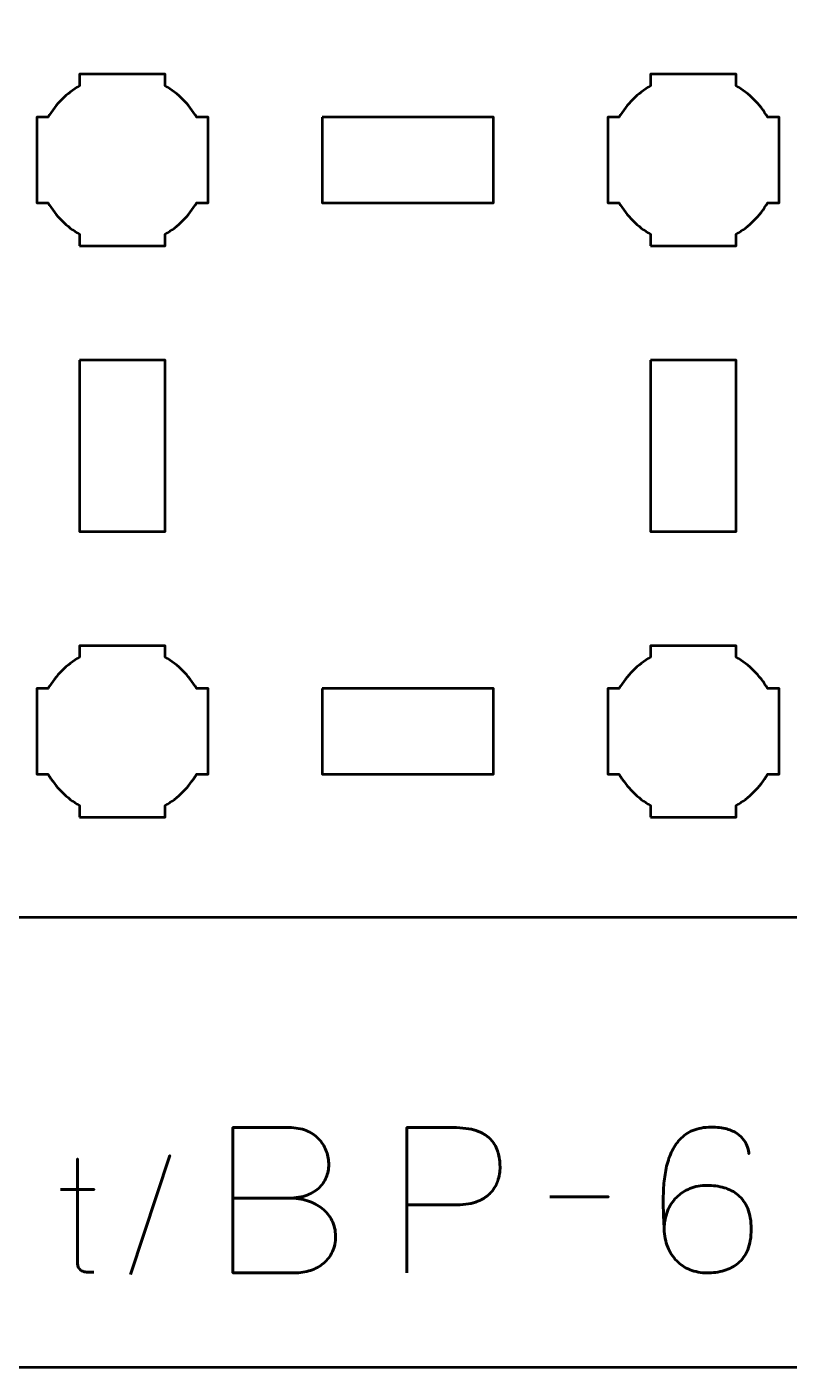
# Model space of a CAD drawing. Header units: centimetres. Extents: x -21 to 0, y -29.7 to 0.
# Drawn here: x -7.828 to -5.158, y -29.7 to -25.008 of the extents above; entities that cross this region are included whole.
import ezdxf

# ---------------------------------------------------------------- set-up
doc = ezdxf.new("R2010")
doc.units = ezdxf.units.CM
doc.header["$MEASUREMENT"] = 0
doc.layers.add('Layer 1', color=7, linetype='Continuous')

msp = doc.modelspace()

# ---------------------------------------------------------------- linework, layer by layer
at = {"layer": 'Layer 1', "color": 1, "lineweight": 53}
msp.add_open_spline([(-21.00003, -29.19995), (-21.00003, -29.19995), (-21.00003, -1.69992), (-21.00003, -1.69992), (-21.00003, -1.69992), (-21.00003, -1.61709), (-20.93286, -1.54992), (-20.85003, -1.54992), (-20.85003, -1.54992), (-20.7672, -1.54992), (-20.70003, -1.48275), (-20.70003, -1.39992), (-20.70003, -1.39992), (-20.70003, -1.31709), (-20.7672, -1.24992), (-20.85003, -1.24992), (-20.85003, -1.24992), (-20.93286, -1.24992), (-21.00003, -1.18275), (-21.00003, -1.09992), (-21.00003, -1.09992), (-21.00003, -1.09992), (-21.00003, -0.49992), (-21.00003, -0.49992), (-21.00003, -0.49992), (-21.00003, -0.22295), (-20.77694, 0.00004), (-20.49994, 0.00004), (-20.49994, 0.00004), (-20.49994, 0.00004), (-0.50008, 0.00004), (-0.50008, 0.00004), (-0.50008, 0.00004), (-0.22294, 0.00004), (0.00002, -0.22295), (0.00002, -0.49992), (0.00002, -0.49992), (0.00002, -0.49992), (0.00002, -29.19995), (0.00002, -29.19995), (0.00002, -29.19995), (0.00002, -29.47695), (-0.22294, -29.70004), (-0.50008, -29.70004), (-0.50008, -29.70004), (-0.50008, -29.70004), (-20.49994, -29.70004), (-20.49994, -29.70004), (-20.49994, -29.70004), (-20.77694, -29.70004), (-21.00003, -29.47695), (-21.00003, -29.19995)], degree=3, knots=[0, 0, 0, 0, 0.0769231, 0.0769231, 0.0769231, 0.0769231, 0.1538462, 0.1538462, 0.1538462, 0.1538462, 0.2307692, 0.2307692, 0.2307692, 0.2307692, 0.3076923, 0.3076923, 0.3076923, 0.3076923, 0.3846154, 0.3846154, 0.3846154, 0.3846154, 0.4615385, 0.4615385, 0.4615385, 0.4615385, 0.5384615, 0.5384615, 0.5384615, 0.5384615, 0.6153846, 0.6153846, 0.6153846, 0.6153846, 0.6923077, 0.6923077, 0.6923077, 0.6923077, 0.7692308, 0.7692308, 0.7692308, 0.7692308, 0.8461538, 0.8461538, 0.8461538, 0.8461538, 0.9230769, 0.9230769, 0.9230769, 0.9230769, 1, 1, 1, 1], dxfattribs=at)
at = {"layer": 'Layer 1', "color": 3, "lineweight": 53}
msp.add_open_spline([(-9.64358, -20.8244), (-9.64358, -20.8244), (-1.34368, -20.8244), (-1.34368, -20.8244), (-1.34368, -20.8244), (-1.06668, -20.8244), (-0.84358, -21.04749), (-0.84358, -21.32449), (-0.84358, -21.32449), (-0.84358, -21.32449), (-0.84358, -27.62446), (-0.84358, -27.62446), (-0.84358, -27.62446), (-0.84358, -27.90143), (-1.06668, -28.12442), (-1.34368, -28.12442), (-1.34368, -28.12442), (-1.34368, -28.12442), (-9.64358, -28.12442), (-9.64358, -28.12442), (-9.64358, -28.12442), (-9.92058, -28.12442), (-10.14368, -27.90143), (-10.14368, -27.62446), (-10.14368, -27.62446), (-10.14368, -27.62446), (-10.14368, -21.32449), (-10.14368, -21.32449), (-10.14368, -21.32449), (-10.14368, -21.04749), (-9.92058, -20.8244), (-9.64358, -20.8244)], degree=3, knots=[0, 0, 0, 0, 0.125, 0.125, 0.125, 0.125, 0.25, 0.25, 0.25, 0.25, 0.375, 0.375, 0.375, 0.375, 0.5, 0.5, 0.5, 0.5, 0.625, 0.625, 0.625, 0.625, 0.75, 0.75, 0.75, 0.75, 0.875, 0.875, 0.875, 0.875, 1, 1, 1, 1], dxfattribs=at)
at = {"layer": 'Layer 1', "lineweight": 53}
for points, knots in [([(-7.64365, -25.77442), (-7.64365, -25.77442), (-7.64365, -25.73435), (-7.64365, -25.73435), (-7.64365, -25.73435), (-7.68912, -25.70789), (-7.72715, -25.66997), (-7.75347, -25.62435), (-7.75347, -25.62435), (-7.75347, -25.62435), (-7.79358, -25.62435), (-7.79358, -25.62435), (-7.79358, -25.62435), (-7.79358, -25.62435), (-7.79358, -25.47442), (-7.79358, -25.47442), (-7.79358, -25.47442), (-7.79358, -25.47442), (-7.79358, -25.32435), (-7.79358, -25.32435), (-7.79358, -25.32435), (-7.79358, -25.32435), (-7.75347, -25.32435), (-7.75347, -25.32435), (-7.75347, -25.32435), (-7.72715, -25.27888), (-7.68912, -25.24085), (-7.64365, -25.21453), (-7.64365, -25.21453), (-7.64365, -25.21453), (-7.64365, -25.17442), (-7.64365, -25.17442), (-7.64365, -25.17442), (-7.64365, -25.17442), (-7.49358, -25.17442), (-7.49358, -25.17442), (-7.49358, -25.17442), (-7.49358, -25.17442), (-7.34365, -25.17442), (-7.34365, -25.17442), (-7.34365, -25.17442), (-7.34365, -25.17442), (-7.34365, -25.21453), (-7.34365, -25.21453), (-7.34365, -25.21453), (-7.29817, -25.24085), (-7.26014, -25.27888), (-7.23383, -25.32435), (-7.23383, -25.32435), (-7.23383, -25.32435), (-7.19357, -25.32435), (-7.19357, -25.32435), (-7.19357, -25.32435), (-7.19357, -25.32435), (-7.19357, -25.47442), (-7.19357, -25.47442), (-7.19357, -25.47442), (-7.19357, -25.47442), (-7.19357, -25.62435), (-7.19357, -25.62435), (-7.19357, -25.62435), (-7.19357, -25.62435), (-7.23383, -25.62435), (-7.23383, -25.62435), (-7.23383, -25.62435), (-7.26014, -25.66997), (-7.29817, -25.70789), (-7.34365, -25.73435), (-7.34365, -25.73435), (-7.34365, -25.73435), (-7.34365, -25.77442), (-7.34365, -25.77442), (-7.34365, -25.77442), (-7.34365, -25.77442), (-7.49358, -25.77442), (-7.49358, -25.77442), (-7.49358, -25.77442), (-7.49358, -25.77442), (-7.64365, -25.77442), (-7.64365, -25.77442)], [0, 0, 0, 0, 0.05, 0.05, 0.05, 0.05, 0.1, 0.1, 0.1, 0.1, 0.15, 0.15, 0.15, 0.15, 0.2, 0.2, 0.2, 0.2, 0.25, 0.25, 0.25, 0.25, 0.3, 0.3, 0.3, 0.3, 0.35, 0.35, 0.35, 0.35, 0.4, 0.4, 0.4, 0.4, 0.45, 0.45, 0.45, 0.45, 0.5, 0.5, 0.5, 0.5, 0.55, 0.55, 0.55, 0.55, 0.6, 0.6, 0.6, 0.6, 0.65, 0.65, 0.65, 0.65, 0.7, 0.7, 0.7, 0.7, 0.75, 0.75, 0.75, 0.75, 0.8, 0.8, 0.8, 0.8, 0.85, 0.85, 0.85, 0.85, 0.9, 0.9, 0.9, 0.9, 0.95, 0.95, 0.95, 0.95, 1, 1, 1, 1]), ([(-5.64373, -25.77442), (-5.64373, -25.77442), (-5.64373, -25.73435), (-5.64373, -25.73435), (-5.64373, -25.73435), (-5.6892, -25.70789), (-5.72709, -25.66997), (-5.75355, -25.62435), (-5.75355, -25.62435), (-5.75355, -25.62435), (-5.79366, -25.62435), (-5.79366, -25.62435), (-5.79366, -25.62435), (-5.79366, -25.62435), (-5.79366, -25.47442), (-5.79366, -25.47442), (-5.79366, -25.47442), (-5.79366, -25.47442), (-5.79366, -25.32435), (-5.79366, -25.32435), (-5.79366, -25.32435), (-5.79366, -25.32435), (-5.75355, -25.32435), (-5.75355, -25.32435), (-5.75355, -25.32435), (-5.72709, -25.27888), (-5.6892, -25.24085), (-5.64373, -25.21453), (-5.64373, -25.21453), (-5.64373, -25.21453), (-5.64373, -25.17442), (-5.64373, -25.17442), (-5.64373, -25.17442), (-5.64373, -25.17442), (-5.49365, -25.17442), (-5.49365, -25.17442), (-5.49365, -25.17442), (-5.49365, -25.17442), (-5.34372, -25.17442), (-5.34372, -25.17442), (-5.34372, -25.17442), (-5.34372, -25.17442), (-5.34372, -25.21453), (-5.34372, -25.21453), (-5.34372, -25.21453), (-5.29811, -25.24085), (-5.26019, -25.27888), (-5.23387, -25.32435), (-5.23387, -25.32435), (-5.23387, -25.32435), (-5.19365, -25.32435), (-5.19365, -25.32435), (-5.19365, -25.32435), (-5.19365, -25.32435), (-5.19365, -25.47442), (-5.19365, -25.47442), (-5.19365, -25.47442), (-5.19365, -25.47442), (-5.19365, -25.62435), (-5.19365, -25.62435), (-5.19365, -25.62435), (-5.19365, -25.62435), (-5.23387, -25.62435), (-5.23387, -25.62435), (-5.23387, -25.62435), (-5.26019, -25.66997), (-5.29811, -25.70789), (-5.34372, -25.73435), (-5.34372, -25.73435), (-5.34372, -25.73435), (-5.34372, -25.77442), (-5.34372, -25.77442), (-5.34372, -25.77442), (-5.34372, -25.77442), (-5.49365, -25.77442), (-5.49365, -25.77442), (-5.49365, -25.77442), (-5.49365, -25.77442), (-5.64373, -25.77442), (-5.64373, -25.77442)], [0, 0, 0, 0, 0.05, 0.05, 0.05, 0.05, 0.1, 0.1, 0.1, 0.1, 0.15, 0.15, 0.15, 0.15, 0.2, 0.2, 0.2, 0.2, 0.25, 0.25, 0.25, 0.25, 0.3, 0.3, 0.3, 0.3, 0.35, 0.35, 0.35, 0.35, 0.4, 0.4, 0.4, 0.4, 0.45, 0.45, 0.45, 0.45, 0.5, 0.5, 0.5, 0.5, 0.55, 0.55, 0.55, 0.55, 0.6, 0.6, 0.6, 0.6, 0.65, 0.65, 0.65, 0.65, 0.7, 0.7, 0.7, 0.7, 0.75, 0.75, 0.75, 0.75, 0.8, 0.8, 0.8, 0.8, 0.85, 0.85, 0.85, 0.85, 0.9, 0.9, 0.9, 0.9, 0.95, 0.95, 0.95, 0.95, 1, 1, 1, 1]), ([(-6.79367, -25.32435), (-6.79367, -25.32435), (-6.19367, -25.32435), (-6.19367, -25.32435), (-6.19367, -25.32435), (-6.19367, -25.32435), (-6.19367, -25.62435), (-6.19367, -25.62435), (-6.19367, -25.62435), (-6.19367, -25.62435), (-6.79367, -25.62435), (-6.79367, -25.62435), (-6.79367, -25.62435), (-6.79367, -25.62435), (-6.79367, -25.32435), (-6.79367, -25.32435)], [0, 0, 0, 0, 0.25, 0.25, 0.25, 0.25, 0.5, 0.5, 0.5, 0.5, 0.75, 0.75, 0.75, 0.75, 1, 1, 1, 1]), ([(-7.64365, -26.17447), (-7.64365, -26.17447), (-7.34365, -26.17447), (-7.34365, -26.17447), (-7.34365, -26.17447), (-7.34365, -26.17447), (-7.34365, -26.77448), (-7.34365, -26.77448), (-7.34365, -26.77448), (-7.34365, -26.77448), (-7.64365, -26.77448), (-7.64365, -26.77448), (-7.64365, -26.77448), (-7.64365, -26.77448), (-7.64365, -26.17447), (-7.64365, -26.17447)], [0, 0, 0, 0, 0.25, 0.25, 0.25, 0.25, 0.5, 0.5, 0.5, 0.5, 0.75, 0.75, 0.75, 0.75, 1, 1, 1, 1]), ([(-5.64373, -26.17447), (-5.64373, -26.17447), (-5.34372, -26.17447), (-5.34372, -26.17447), (-5.34372, -26.17447), (-5.34372, -26.17447), (-5.34372, -26.77448), (-5.34372, -26.77448), (-5.34372, -26.77448), (-5.34372, -26.77448), (-5.64373, -26.77448), (-5.64373, -26.77448), (-5.64373, -26.77448), (-5.64373, -26.77448), (-5.64373, -26.17447), (-5.64373, -26.17447)], [0, 0, 0, 0, 0.25, 0.25, 0.25, 0.25, 0.5, 0.5, 0.5, 0.5, 0.75, 0.75, 0.75, 0.75, 1, 1, 1, 1]), ([(-7.64365, -27.77439), (-7.64365, -27.77439), (-7.64365, -27.73428), (-7.64365, -27.73428), (-7.64365, -27.73428), (-7.68912, -27.70796), (-7.72715, -27.66993), (-7.75347, -27.62446), (-7.75347, -27.62446), (-7.75347, -27.62446), (-7.79358, -27.62446), (-7.79358, -27.62446), (-7.79358, -27.62446), (-7.79358, -27.62446), (-7.79358, -27.47439), (-7.79358, -27.47439), (-7.79358, -27.47439), (-7.79358, -27.47439), (-7.79358, -27.32446), (-7.79358, -27.32446), (-7.79358, -27.32446), (-7.79358, -27.32446), (-7.75347, -27.32446), (-7.75347, -27.32446), (-7.75347, -27.32446), (-7.72715, -27.27884), (-7.68912, -27.24096), (-7.64365, -27.21464), (-7.64365, -27.21464), (-7.64365, -27.21464), (-7.64365, -27.17439), (-7.64365, -27.17439), (-7.64365, -27.17439), (-7.64365, -27.17439), (-7.49358, -27.17439), (-7.49358, -27.17439), (-7.49358, -27.17439), (-7.49358, -27.17439), (-7.34365, -27.17439), (-7.34365, -27.17439), (-7.34365, -27.17439), (-7.34365, -27.17439), (-7.34365, -27.21464), (-7.34365, -27.21464), (-7.34365, -27.21464), (-7.29817, -27.24096), (-7.26014, -27.27884), (-7.23383, -27.32446), (-7.23383, -27.32446), (-7.23383, -27.32446), (-7.19357, -27.32446), (-7.19357, -27.32446), (-7.19357, -27.32446), (-7.19357, -27.32446), (-7.19357, -27.47439), (-7.19357, -27.47439), (-7.19357, -27.47439), (-7.19357, -27.47439), (-7.19357, -27.62446), (-7.19357, -27.62446), (-7.19357, -27.62446), (-7.19357, -27.62446), (-7.23383, -27.62446), (-7.23383, -27.62446), (-7.23383, -27.62446), (-7.26014, -27.66993), (-7.29817, -27.70796), (-7.34365, -27.73428), (-7.34365, -27.73428), (-7.34365, -27.73428), (-7.34365, -27.77439), (-7.34365, -27.77439), (-7.34365, -27.77439), (-7.34365, -27.77439), (-7.49358, -27.77439), (-7.49358, -27.77439), (-7.49358, -27.77439), (-7.49358, -27.77439), (-7.64365, -27.77439), (-7.64365, -27.77439)], [0, 0, 0, 0, 0.05, 0.05, 0.05, 0.05, 0.1, 0.1, 0.1, 0.1, 0.15, 0.15, 0.15, 0.15, 0.2, 0.2, 0.2, 0.2, 0.25, 0.25, 0.25, 0.25, 0.3, 0.3, 0.3, 0.3, 0.35, 0.35, 0.35, 0.35, 0.4, 0.4, 0.4, 0.4, 0.45, 0.45, 0.45, 0.45, 0.5, 0.5, 0.5, 0.5, 0.55, 0.55, 0.55, 0.55, 0.6, 0.6, 0.6, 0.6, 0.65, 0.65, 0.65, 0.65, 0.7, 0.7, 0.7, 0.7, 0.75, 0.75, 0.75, 0.75, 0.8, 0.8, 0.8, 0.8, 0.85, 0.85, 0.85, 0.85, 0.9, 0.9, 0.9, 0.9, 0.95, 0.95, 0.95, 0.95, 1, 1, 1, 1]), ([(-5.64373, -27.77439), (-5.64373, -27.77439), (-5.64373, -27.73428), (-5.64373, -27.73428), (-5.64373, -27.73428), (-5.6892, -27.70796), (-5.72709, -27.66993), (-5.75355, -27.62446), (-5.75355, -27.62446), (-5.75355, -27.62446), (-5.79366, -27.62446), (-5.79366, -27.62446), (-5.79366, -27.62446), (-5.79366, -27.62446), (-5.79366, -27.47439), (-5.79366, -27.47439), (-5.79366, -27.47439), (-5.79366, -27.47439), (-5.79366, -27.32446), (-5.79366, -27.32446), (-5.79366, -27.32446), (-5.79366, -27.32446), (-5.75355, -27.32446), (-5.75355, -27.32446), (-5.75355, -27.32446), (-5.72709, -27.27884), (-5.6892, -27.24096), (-5.64373, -27.21464), (-5.64373, -27.21464), (-5.64373, -27.21464), (-5.64373, -27.17439), (-5.64373, -27.17439), (-5.64373, -27.17439), (-5.64373, -27.17439), (-5.49365, -27.17439), (-5.49365, -27.17439), (-5.49365, -27.17439), (-5.49365, -27.17439), (-5.34372, -27.17439), (-5.34372, -27.17439), (-5.34372, -27.17439), (-5.34372, -27.17439), (-5.34372, -27.21464), (-5.34372, -27.21464), (-5.34372, -27.21464), (-5.29811, -27.24096), (-5.26019, -27.27884), (-5.23387, -27.32446), (-5.23387, -27.32446), (-5.23387, -27.32446), (-5.19365, -27.32446), (-5.19365, -27.32446), (-5.19365, -27.32446), (-5.19365, -27.32446), (-5.19365, -27.47439), (-5.19365, -27.47439), (-5.19365, -27.47439), (-5.19365, -27.47439), (-5.19365, -27.62446), (-5.19365, -27.62446), (-5.19365, -27.62446), (-5.19365, -27.62446), (-5.23387, -27.62446), (-5.23387, -27.62446), (-5.23387, -27.62446), (-5.26019, -27.66993), (-5.29811, -27.70796), (-5.34372, -27.73428), (-5.34372, -27.73428), (-5.34372, -27.73428), (-5.34372, -27.77439), (-5.34372, -27.77439), (-5.34372, -27.77439), (-5.34372, -27.77439), (-5.49365, -27.77439), (-5.49365, -27.77439), (-5.49365, -27.77439), (-5.49365, -27.77439), (-5.64373, -27.77439), (-5.64373, -27.77439)], [0, 0, 0, 0, 0.05, 0.05, 0.05, 0.05, 0.1, 0.1, 0.1, 0.1, 0.15, 0.15, 0.15, 0.15, 0.2, 0.2, 0.2, 0.2, 0.25, 0.25, 0.25, 0.25, 0.3, 0.3, 0.3, 0.3, 0.35, 0.35, 0.35, 0.35, 0.4, 0.4, 0.4, 0.4, 0.45, 0.45, 0.45, 0.45, 0.5, 0.5, 0.5, 0.5, 0.55, 0.55, 0.55, 0.55, 0.6, 0.6, 0.6, 0.6, 0.65, 0.65, 0.65, 0.65, 0.7, 0.7, 0.7, 0.7, 0.75, 0.75, 0.75, 0.75, 0.8, 0.8, 0.8, 0.8, 0.85, 0.85, 0.85, 0.85, 0.9, 0.9, 0.9, 0.9, 0.95, 0.95, 0.95, 0.95, 1, 1, 1, 1]), ([(-6.79367, -27.32446), (-6.79367, -27.32446), (-6.19367, -27.32446), (-6.19367, -27.32446), (-6.19367, -27.32446), (-6.19367, -27.32446), (-6.19367, -27.62446), (-6.19367, -27.62446), (-6.19367, -27.62446), (-6.19367, -27.62446), (-6.79367, -27.62446), (-6.79367, -27.62446), (-6.79367, -27.62446), (-6.79367, -27.62446), (-6.79367, -27.32446), (-6.79367, -27.32446)], [0, 0, 0, 0, 0.25, 0.25, 0.25, 0.25, 0.5, 0.5, 0.5, 0.5, 0.75, 0.75, 0.75, 0.75, 1, 1, 1, 1])]:
    msp.add_open_spline(points, degree=3, knots=knots, dxfattribs=at)
at = {"layer": 'Layer 1', "color": 5, "lineweight": 53}
for points, knots in [([(-7.10735, -29.10816), (-7.10735, -29.10816), (-6.91191, -29.10816), (-6.91191, -29.10816), (-6.91191, -29.10816), (-6.88651, -29.10804), (-6.86487, -29.10451), (-6.84664, -29.09757), (-6.84664, -29.09757), (-6.82854, -29.09075), (-6.81384, -29.08146), (-6.80243, -29.06982), (-6.80243, -29.06982), (-6.79102, -29.05818), (-6.78279, -29.04501), (-6.77762, -29.03043), (-6.77762, -29.03043), (-6.77256, -29.01596), (-6.77021, -29.00091), (-6.7708, -28.98539), (-6.7708, -28.98539), (-6.7715, -28.96987), (-6.7748, -28.95482), (-6.78067, -28.94012), (-6.78067, -28.94012), (-6.78644, -28.92542), (-6.79514, -28.91213), (-6.80655, -28.90025), (-6.80655, -28.90025), (-6.81795, -28.88838), (-6.83218, -28.87897), (-6.84947, -28.87203), (-6.84947, -28.87203), (-6.86675, -28.86497), (-6.8871, -28.86133), (-6.9105, -28.86121), (-6.9105, -28.86121), (-6.9105, -28.86121), (-7.10735, -28.86121), (-7.10735, -28.86121), (-7.10735, -28.86121), (-7.10735, -28.86121), (-7.10735, -29.36992), (-7.10735, -29.36992), (-7.10735, -29.36992), (-7.10735, -29.36992), (-6.89074, -29.36992), (-6.89074, -29.36992), (-6.89074, -29.36992), (-6.87052, -29.36992), (-6.8517, -29.36698), (-6.8343, -29.36122), (-6.8343, -29.36122), (-6.81689, -29.35534), (-6.80172, -29.34699), (-6.78855, -29.33582), (-6.78855, -29.33582), (-6.7755, -29.32476), (-6.76527, -29.31136), (-6.75798, -29.29548), (-6.75798, -29.29548), (-6.75069, -29.27961), (-6.74693, -29.26162), (-6.74681, -29.24151), (-6.74681, -29.24151), (-6.74728, -29.22128), (-6.75151, -29.20306), (-6.75963, -29.18671), (-6.75963, -29.18671), (-6.76774, -29.17036), (-6.77903, -29.15637), (-6.79361, -29.14461), (-6.79361, -29.14461), (-6.80819, -29.13297), (-6.8256, -29.12391), (-6.84559, -29.11768), (-6.84559, -29.11768), (-6.86558, -29.11145), (-6.88768, -29.10827), (-6.91191, -29.10816), (-6.91191, -29.10816), (-6.88768, -29.10827), (-6.86558, -29.11145), (-6.84559, -29.11768), (-6.84559, -29.11768), (-6.8256, -29.12391), (-6.80819, -29.13297), (-6.79361, -29.14461), (-6.79361, -29.14461), (-6.77903, -29.15637), (-6.76774, -29.17036), (-6.75963, -29.18671), (-6.75963, -29.18671), (-6.75151, -29.20306), (-6.74728, -29.22128), (-6.74681, -29.24151), (-6.74681, -29.24151), (-6.74693, -29.26162), (-6.75069, -29.27961), (-6.75798, -29.29548), (-6.75798, -29.29548), (-6.76527, -29.31136), (-6.7755, -29.32476), (-6.78855, -29.33582), (-6.78855, -29.33582), (-6.80172, -29.34699), (-6.81689, -29.35534), (-6.8343, -29.36122), (-6.8343, -29.36122), (-6.8517, -29.36698), (-6.87052, -29.36992), (-6.89074, -29.36992), (-6.89074, -29.36992), (-6.89074, -29.36992), (-7.10735, -29.36992), (-7.10735, -29.36992), (-7.10735, -29.36992), (-7.10735, -29.36992), (-7.10735, -28.86121), (-7.10735, -28.86121), (-7.10735, -28.86121), (-7.10735, -28.86121), (-6.9105, -28.86121), (-6.9105, -28.86121), (-6.9105, -28.86121), (-6.8871, -28.86133), (-6.86675, -28.86497), (-6.84947, -28.87203), (-6.84947, -28.87203), (-6.83218, -28.87897), (-6.81795, -28.88838), (-6.80655, -28.90025), (-6.80655, -28.90025), (-6.79514, -28.91213), (-6.78644, -28.92542), (-6.78067, -28.94012), (-6.78067, -28.94012), (-6.7748, -28.95482), (-6.7715, -28.96987), (-6.7708, -28.98539), (-6.7708, -28.98539), (-6.77021, -29.00091), (-6.77256, -29.01596), (-6.77762, -29.03043), (-6.77762, -29.03043), (-6.78279, -29.04501), (-6.79102, -29.05818), (-6.80243, -29.06982), (-6.80243, -29.06982), (-6.81384, -29.08146), (-6.82854, -29.09075), (-6.84664, -29.09757), (-6.84664, -29.09757), (-6.86487, -29.10451), (-6.88651, -29.10804), (-6.91191, -29.10816), (-6.91191, -29.10816), (-6.91191, -29.10816), (-7.10735, -29.10816), (-7.10735, -29.10816)], [0, 0, 0, 0, 0.025, 0.025, 0.025, 0.025, 0.05, 0.05, 0.05, 0.05, 0.075, 0.075, 0.075, 0.075, 0.1, 0.1, 0.1, 0.1, 0.125, 0.125, 0.125, 0.125, 0.15, 0.15, 0.15, 0.15, 0.175, 0.175, 0.175, 0.175, 0.2, 0.2, 0.2, 0.2, 0.225, 0.225, 0.225, 0.225, 0.25, 0.25, 0.25, 0.25, 0.275, 0.275, 0.275, 0.275, 0.3, 0.3, 0.3, 0.3, 0.325, 0.325, 0.325, 0.325, 0.35, 0.35, 0.35, 0.35, 0.375, 0.375, 0.375, 0.375, 0.4, 0.4, 0.4, 0.4, 0.425, 0.425, 0.425, 0.425, 0.45, 0.45, 0.45, 0.45, 0.475, 0.475, 0.475, 0.475, 0.5, 0.5, 0.5, 0.5, 0.525, 0.525, 0.525, 0.525, 0.55, 0.55, 0.55, 0.55, 0.575, 0.575, 0.575, 0.575, 0.6, 0.6, 0.6, 0.6, 0.625, 0.625, 0.625, 0.625, 0.65, 0.65, 0.65, 0.65, 0.675, 0.675, 0.675, 0.675, 0.7, 0.7, 0.7, 0.7, 0.725, 0.725, 0.725, 0.725, 0.75, 0.75, 0.75, 0.75, 0.775, 0.775, 0.775, 0.775, 0.8, 0.8, 0.8, 0.8, 0.825, 0.825, 0.825, 0.825, 0.85, 0.85, 0.85, 0.85, 0.875, 0.875, 0.875, 0.875, 0.9, 0.9, 0.9, 0.9, 0.925, 0.925, 0.925, 0.925, 0.95, 0.95, 0.95, 0.95, 0.975, 0.975, 0.975, 0.975, 1, 1, 1, 1]), ([(-6.49704, -29.36992), (-6.49704, -29.36992), (-6.49704, -28.86121), (-6.49704, -28.86121), (-6.49704, -28.86121), (-6.49704, -28.86121), (-6.33476, -28.86121), (-6.33476, -28.86121), (-6.33476, -28.86121), (-6.3023, -28.86133), (-6.27561, -28.86497), (-6.25456, -28.87203), (-6.25456, -28.87203), (-6.23363, -28.87897), (-6.21717, -28.88861), (-6.20529, -28.90084), (-6.20529, -28.90084), (-6.19341, -28.91295), (-6.18495, -28.92683), (-6.17977, -28.94247), (-6.17977, -28.94247), (-6.17472, -28.95811), (-6.17178, -28.97445), (-6.17107, -28.99174), (-6.17107, -28.99174), (-6.17025, -29.00903), (-6.17225, -29.02596), (-6.17695, -29.04242), (-6.17695, -29.04242), (-6.18177, -29.05889), (-6.18989, -29.07382), (-6.20153, -29.08723), (-6.20153, -29.08723), (-6.21305, -29.10063), (-6.22869, -29.11133), (-6.24833, -29.11921), (-6.24833, -29.11921), (-6.26797, -29.12721), (-6.29231, -29.13121), (-6.32135, -29.13144), (-6.32135, -29.13144), (-6.32135, -29.13144), (-6.49704, -29.13144), (-6.49704, -29.13144), (-6.49704, -29.13144), (-6.49704, -29.13144), (-6.32135, -29.13144), (-6.32135, -29.13144), (-6.32135, -29.13144), (-6.2929, -29.13121), (-6.26879, -29.12721), (-6.24927, -29.11921), (-6.24927, -29.11921), (-6.22963, -29.11133), (-6.21399, -29.10063), (-6.20223, -29.08723), (-6.20223, -29.08723), (-6.19059, -29.07382), (-6.18224, -29.05889), (-6.1773, -29.04242), (-6.1773, -29.04242), (-6.17236, -29.02596), (-6.17025, -29.00903), (-6.17107, -28.99174), (-6.17107, -28.99174), (-6.17178, -28.97445), (-6.17472, -28.95811), (-6.18001, -28.94247), (-6.18001, -28.94247), (-6.18518, -28.92683), (-6.19388, -28.91295), (-6.20576, -28.90084), (-6.20576, -28.90084), (-6.21775, -28.88861), (-6.23422, -28.87897), (-6.25515, -28.87203), (-6.25515, -28.87203), (-6.2762, -28.86497), (-6.30266, -28.86133), (-6.33476, -28.86121), (-6.33476, -28.86121), (-6.33476, -28.86121), (-6.49704, -28.86121), (-6.49704, -28.86121), (-6.49704, -28.86121), (-6.49704, -28.86121), (-6.49704, -29.36992), (-6.49704, -29.36992)], [0, 0, 0, 0, 0.0454545, 0.0454545, 0.0454545, 0.0454545, 0.0909091, 0.0909091, 0.0909091, 0.0909091, 0.1363636, 0.1363636, 0.1363636, 0.1363636, 0.1818182, 0.1818182, 0.1818182, 0.1818182, 0.2272727, 0.2272727, 0.2272727, 0.2272727, 0.2727273, 0.2727273, 0.2727273, 0.2727273, 0.3181818, 0.3181818, 0.3181818, 0.3181818, 0.3636364, 0.3636364, 0.3636364, 0.3636364, 0.4090909, 0.4090909, 0.4090909, 0.4090909, 0.4545455, 0.4545455, 0.4545455, 0.4545455, 0.5, 0.5, 0.5, 0.5, 0.5454545, 0.5454545, 0.5454545, 0.5454545, 0.5909091, 0.5909091, 0.5909091, 0.5909091, 0.6363636, 0.6363636, 0.6363636, 0.6363636, 0.6818182, 0.6818182, 0.6818182, 0.6818182, 0.7272727, 0.7272727, 0.7272727, 0.7272727, 0.7727273, 0.7727273, 0.7727273, 0.7727273, 0.8181818, 0.8181818, 0.8181818, 0.8181818, 0.8636364, 0.8636364, 0.8636364, 0.8636364, 0.9090909, 0.9090909, 0.9090909, 0.9090909, 0.9545455, 0.9545455, 0.9545455, 0.9545455, 1, 1, 1, 1]), ([(-5.59604, -29.21681), (-5.59592, -29.19377), (-5.59216, -29.17295), (-5.58463, -29.15414), (-5.58463, -29.15414), (-5.57722, -29.13544), (-5.56676, -29.11933), (-5.55323, -29.10581), (-5.55323, -29.10581), (-5.53983, -29.0924), (-5.52395, -29.08205), (-5.50584, -29.07476), (-5.50584, -29.07476), (-5.48773, -29.06747), (-5.46786, -29.06382), (-5.44646, -29.06371), (-5.44646, -29.06371), (-5.42494, -29.06359), (-5.40483, -29.06629), (-5.38613, -29.0717), (-5.38613, -29.0717), (-5.36744, -29.077), (-5.35109, -29.0857), (-5.33686, -29.09769), (-5.33686, -29.09769), (-5.32263, -29.10957), (-5.31146, -29.12533), (-5.30347, -29.14496), (-5.30347, -29.14496), (-5.29547, -29.1646), (-5.29135, -29.18847), (-5.29124, -29.21681), (-5.29124, -29.21681), (-5.29135, -29.24515), (-5.29547, -29.26902), (-5.30347, -29.28866), (-5.30347, -29.28866), (-5.31146, -29.3083), (-5.32263, -29.32406), (-5.33686, -29.33594), (-5.33686, -29.33594), (-5.35109, -29.34793), (-5.36744, -29.35663), (-5.38613, -29.36192), (-5.38613, -29.36192), (-5.40483, -29.36733), (-5.42494, -29.37004), (-5.44646, -29.36992), (-5.44646, -29.36992), (-5.46786, -29.3698), (-5.4875, -29.36616), (-5.50549, -29.35887), (-5.50549, -29.35887), (-5.52337, -29.35158), (-5.53889, -29.34123), (-5.55218, -29.3277), (-5.55218, -29.3277), (-5.56546, -29.3143), (-5.57593, -29.29819), (-5.58346, -29.27937), (-5.58346, -29.27937), (-5.5911, -29.26068), (-5.59522, -29.23986), (-5.59604, -29.21681), (-5.59604, -29.21681), (-5.59651, -29.20517), (-5.5971, -29.1913), (-5.59792, -29.17519), (-5.59792, -29.17519), (-5.59874, -29.15896), (-5.59921, -29.14132), (-5.59933, -29.12239), (-5.59933, -29.12239), (-5.59945, -29.10334), (-5.59886, -29.0837), (-5.59733, -29.06359), (-5.59733, -29.06359), (-5.59592, -29.04336), (-5.5931, -29.02349), (-5.58898, -29.00385), (-5.58898, -29.00385), (-5.58487, -28.98433), (-5.57899, -28.96587), (-5.57123, -28.94858), (-5.57123, -28.94858), (-5.56346, -28.9313), (-5.55347, -28.91601), (-5.54112, -28.90272), (-5.54112, -28.90272), (-5.52866, -28.88943), (-5.51349, -28.87897), (-5.4955, -28.87132), (-5.4955, -28.87132), (-5.4775, -28.8638), (-5.45622, -28.85992), (-5.43164, -28.8598), (-5.43164, -28.8598), (-5.41024, -28.85992), (-5.39213, -28.86203), (-5.37708, -28.86615), (-5.37708, -28.86615), (-5.36203, -28.87027), (-5.34968, -28.87579), (-5.3398, -28.88261), (-5.3398, -28.88261), (-5.33004, -28.88955), (-5.32228, -28.89708), (-5.31664, -28.90543), (-5.31664, -28.90543), (-5.31099, -28.91366), (-5.30676, -28.92201), (-5.30417, -28.93036), (-5.30417, -28.93036), (-5.30147, -28.93871), (-5.2997, -28.94647), (-5.299, -28.95364), (-5.299, -28.95364), (-5.2997, -28.94647), (-5.30147, -28.93871), (-5.30417, -28.93036), (-5.30417, -28.93036), (-5.30676, -28.92201), (-5.31099, -28.91366), (-5.31664, -28.90543), (-5.31664, -28.90543), (-5.32228, -28.89708), (-5.33004, -28.88955), (-5.3398, -28.88261), (-5.3398, -28.88261), (-5.34968, -28.87579), (-5.36203, -28.87027), (-5.37708, -28.86615), (-5.37708, -28.86615), (-5.39213, -28.86203), (-5.41024, -28.85992), (-5.43164, -28.8598), (-5.43164, -28.8598), (-5.45622, -28.85992), (-5.4775, -28.8638), (-5.4955, -28.87132), (-5.4955, -28.87132), (-5.51349, -28.87897), (-5.52866, -28.88943), (-5.54112, -28.90272), (-5.54112, -28.90272), (-5.55347, -28.91601), (-5.56346, -28.9313), (-5.57123, -28.94858), (-5.57123, -28.94858), (-5.57899, -28.96587), (-5.58487, -28.98433), (-5.58898, -29.00385), (-5.58898, -29.00385), (-5.5931, -29.02349), (-5.59592, -29.04336), (-5.59733, -29.06359), (-5.59733, -29.06359), (-5.59886, -29.0837), (-5.59945, -29.10334), (-5.59933, -29.12239), (-5.59933, -29.12239), (-5.59921, -29.14132), (-5.59874, -29.15896), (-5.59792, -29.17519), (-5.59792, -29.17519), (-5.5971, -29.1913), (-5.59651, -29.20517), (-5.59604, -29.21681), (-5.59604, -29.21681), (-5.59522, -29.23986), (-5.5911, -29.26068), (-5.58346, -29.27937), (-5.58346, -29.27937), (-5.57593, -29.29819), (-5.56546, -29.3143), (-5.55218, -29.3277), (-5.55218, -29.3277), (-5.53889, -29.34123), (-5.52337, -29.35158), (-5.50549, -29.35887), (-5.50549, -29.35887), (-5.4875, -29.36616), (-5.46786, -29.3698), (-5.44646, -29.36992), (-5.44646, -29.36992), (-5.42494, -29.37004), (-5.40483, -29.36733), (-5.38613, -29.36192), (-5.38613, -29.36192), (-5.36744, -29.35663), (-5.35109, -29.34793), (-5.33686, -29.33594), (-5.33686, -29.33594), (-5.32263, -29.32406), (-5.31146, -29.3083), (-5.30347, -29.28866), (-5.30347, -29.28866), (-5.29547, -29.26902), (-5.29135, -29.24515), (-5.29124, -29.21681), (-5.29124, -29.21681), (-5.29135, -29.18847), (-5.29547, -29.1646), (-5.30347, -29.14496), (-5.30347, -29.14496), (-5.31146, -29.12533), (-5.32263, -29.10957), (-5.33686, -29.09769), (-5.33686, -29.09769), (-5.35109, -29.0857), (-5.36744, -29.077), (-5.38613, -29.0717), (-5.38613, -29.0717), (-5.40483, -29.06629), (-5.42494, -29.06359), (-5.44646, -29.06371), (-5.44646, -29.06371), (-5.46786, -29.06382), (-5.48773, -29.06747), (-5.50584, -29.07476), (-5.50584, -29.07476), (-5.52395, -29.08205), (-5.53983, -29.0924), (-5.55323, -29.10581), (-5.55323, -29.10581), (-5.56676, -29.11933), (-5.57722, -29.13544), (-5.58463, -29.15414), (-5.58463, -29.15414), (-5.59216, -29.17295), (-5.59592, -29.19377), (-5.59604, -29.21681)], [0, 0, 0, 0, 0.0172414, 0.0172414, 0.0172414, 0.0172414, 0.0344828, 0.0344828, 0.0344828, 0.0344828, 0.0517241, 0.0517241, 0.0517241, 0.0517241, 0.0689655, 0.0689655, 0.0689655, 0.0689655, 0.0862069, 0.0862069, 0.0862069, 0.0862069, 0.1034483, 0.1034483, 0.1034483, 0.1034483, 0.1206897, 0.1206897, 0.1206897, 0.1206897, 0.137931, 0.137931, 0.137931, 0.137931, 0.1551724, 0.1551724, 0.1551724, 0.1551724, 0.1724138, 0.1724138, 0.1724138, 0.1724138, 0.1896552, 0.1896552, 0.1896552, 0.1896552, 0.2068966, 0.2068966, 0.2068966, 0.2068966, 0.2241379, 0.2241379, 0.2241379, 0.2241379, 0.2413793, 0.2413793, 0.2413793, 0.2413793, 0.2586207, 0.2586207, 0.2586207, 0.2586207, 0.2758621, 0.2758621, 0.2758621, 0.2758621, 0.2931034, 0.2931034, 0.2931034, 0.2931034, 0.3103448, 0.3103448, 0.3103448, 0.3103448, 0.3275862, 0.3275862, 0.3275862, 0.3275862, 0.3448276, 0.3448276, 0.3448276, 0.3448276, 0.362069, 0.362069, 0.362069, 0.362069, 0.3793103, 0.3793103, 0.3793103, 0.3793103, 0.3965517, 0.3965517, 0.3965517, 0.3965517, 0.4137931, 0.4137931, 0.4137931, 0.4137931, 0.4310345, 0.4310345, 0.4310345, 0.4310345, 0.4482759, 0.4482759, 0.4482759, 0.4482759, 0.4655172, 0.4655172, 0.4655172, 0.4655172, 0.4827586, 0.4827586, 0.4827586, 0.4827586, 0.5, 0.5, 0.5, 0.5, 0.5172414, 0.5172414, 0.5172414, 0.5172414, 0.5344828, 0.5344828, 0.5344828, 0.5344828, 0.5517241, 0.5517241, 0.5517241, 0.5517241, 0.5689655, 0.5689655, 0.5689655, 0.5689655, 0.5862069, 0.5862069, 0.5862069, 0.5862069, 0.6034483, 0.6034483, 0.6034483, 0.6034483, 0.6206897, 0.6206897, 0.6206897, 0.6206897, 0.637931, 0.637931, 0.637931, 0.637931, 0.6551724, 0.6551724, 0.6551724, 0.6551724, 0.6724138, 0.6724138, 0.6724138, 0.6724138, 0.6896552, 0.6896552, 0.6896552, 0.6896552, 0.7068966, 0.7068966, 0.7068966, 0.7068966, 0.7241379, 0.7241379, 0.7241379, 0.7241379, 0.7413793, 0.7413793, 0.7413793, 0.7413793, 0.7586207, 0.7586207, 0.7586207, 0.7586207, 0.7758621, 0.7758621, 0.7758621, 0.7758621, 0.7931034, 0.7931034, 0.7931034, 0.7931034, 0.8103448, 0.8103448, 0.8103448, 0.8103448, 0.8275862, 0.8275862, 0.8275862, 0.8275862, 0.8448276, 0.8448276, 0.8448276, 0.8448276, 0.862069, 0.862069, 0.862069, 0.862069, 0.8793103, 0.8793103, 0.8793103, 0.8793103, 0.8965517, 0.8965517, 0.8965517, 0.8965517, 0.9137931, 0.9137931, 0.9137931, 0.9137931, 0.9310345, 0.9310345, 0.9310345, 0.9310345, 0.9482759, 0.9482759, 0.9482759, 0.9482759, 0.9655172, 0.9655172, 0.9655172, 0.9655172, 0.9827586, 0.9827586, 0.9827586, 0.9827586, 1, 1, 1, 1]), ([(-7.59334, -29.3671), (-7.6003, -29.36766), (-7.60726, -29.36785), (-7.61404, -29.36766), (-7.61404, -29.36766), (-7.62081, -29.36747), (-7.62693, -29.36644), (-7.63248, -29.36437), (-7.63248, -29.36437), (-7.63803, -29.36239), (-7.64245, -29.35882), (-7.64583, -29.35374), (-7.64583, -29.35374), (-7.64913, -29.34866), (-7.65082, -29.34142), (-7.65091, -29.3321), (-7.65091, -29.3321), (-7.65091, -29.32768), (-7.65091, -29.32016), (-7.65091, -29.30962), (-7.65091, -29.30962), (-7.65091, -29.29899), (-7.65091, -29.28619), (-7.65091, -29.27105), (-7.65091, -29.27105), (-7.65091, -29.2559), (-7.65091, -29.23935), (-7.65091, -29.22138), (-7.65091, -29.22138), (-7.65091, -29.20341), (-7.65091, -29.18488), (-7.65091, -29.16569), (-7.65091, -29.16569), (-7.65091, -29.1465), (-7.65091, -29.12759), (-7.65091, -29.10887), (-7.65091, -29.10887), (-7.65091, -29.09015), (-7.65091, -29.07255), (-7.65091, -29.056), (-7.65091, -29.056), (-7.65091, -29.03944), (-7.65091, -29.02476), (-7.65091, -29.01207), (-7.65091, -29.01207), (-7.65091, -28.99927), (-7.65091, -28.9893), (-7.65091, -28.98196), (-7.65091, -28.98196), (-7.65091, -28.97472), (-7.65091, -28.97095), (-7.65091, -28.97086), (-7.65091, -28.97086), (-7.65091, -28.97095), (-7.65091, -28.97472), (-7.65091, -28.98196), (-7.65091, -28.98196), (-7.65091, -28.9893), (-7.65091, -28.99927), (-7.65091, -29.01207), (-7.65091, -29.01207), (-7.65091, -29.02476), (-7.65091, -29.03944), (-7.65091, -29.056), (-7.65091, -29.056), (-7.65091, -29.07255), (-7.65091, -29.09015), (-7.65091, -29.10887), (-7.65091, -29.10887), (-7.65091, -29.12759), (-7.65091, -29.1465), (-7.65091, -29.16569), (-7.65091, -29.16569), (-7.65091, -29.18488), (-7.65091, -29.20341), (-7.65091, -29.22138), (-7.65091, -29.22138), (-7.65091, -29.23935), (-7.65091, -29.2559), (-7.65091, -29.27105), (-7.65091, -29.27105), (-7.65091, -29.28619), (-7.65091, -29.29899), (-7.65091, -29.30962), (-7.65091, -29.30962), (-7.65091, -29.32016), (-7.65091, -29.32768), (-7.65091, -29.3321), (-7.65091, -29.3321), (-7.65082, -29.34142), (-7.64913, -29.34866), (-7.64583, -29.35374), (-7.64583, -29.35374), (-7.64245, -29.35882), (-7.63803, -29.36239), (-7.63248, -29.36437), (-7.63248, -29.36437), (-7.62693, -29.36644), (-7.62081, -29.36747), (-7.61404, -29.36766), (-7.61404, -29.36766), (-7.60726, -29.36785), (-7.6003, -29.36766), (-7.59334, -29.3671)], [0, 0, 0, 0, 0.0384615, 0.0384615, 0.0384615, 0.0384615, 0.0769231, 0.0769231, 0.0769231, 0.0769231, 0.1153846, 0.1153846, 0.1153846, 0.1153846, 0.1538462, 0.1538462, 0.1538462, 0.1538462, 0.1923077, 0.1923077, 0.1923077, 0.1923077, 0.2307692, 0.2307692, 0.2307692, 0.2307692, 0.2692308, 0.2692308, 0.2692308, 0.2692308, 0.3076923, 0.3076923, 0.3076923, 0.3076923, 0.3461538, 0.3461538, 0.3461538, 0.3461538, 0.3846154, 0.3846154, 0.3846154, 0.3846154, 0.4230769, 0.4230769, 0.4230769, 0.4230769, 0.4615385, 0.4615385, 0.4615385, 0.4615385, 0.5, 0.5, 0.5, 0.5, 0.5384615, 0.5384615, 0.5384615, 0.5384615, 0.5769231, 0.5769231, 0.5769231, 0.5769231, 0.6153846, 0.6153846, 0.6153846, 0.6153846, 0.6538462, 0.6538462, 0.6538462, 0.6538462, 0.6923077, 0.6923077, 0.6923077, 0.6923077, 0.7307692, 0.7307692, 0.7307692, 0.7307692, 0.7692308, 0.7692308, 0.7692308, 0.7692308, 0.8076923, 0.8076923, 0.8076923, 0.8076923, 0.8461538, 0.8461538, 0.8461538, 0.8461538, 0.8846154, 0.8846154, 0.8846154, 0.8846154, 0.9230769, 0.9230769, 0.9230769, 0.9230769, 0.9615385, 0.9615385, 0.9615385, 0.9615385, 1, 1, 1, 1]), ([(-7.46521, -29.37556), (-7.46521, -29.37556), (-7.32692, -28.95901), (-7.32692, -28.95901), (-7.32692, -28.95901), (-7.32692, -28.95901), (-7.46521, -29.37556), (-7.46521, -29.37556)], [0, 0, 0, 0, 0.5, 0.5, 0.5, 0.5, 1, 1, 1, 1]), ([(-7.71018, -29.07754), (-7.71018, -29.07754), (-7.59221, -29.07754), (-7.59221, -29.07754), (-7.59221, -29.07754), (-7.59221, -29.07754), (-7.71018, -29.07754), (-7.71018, -29.07754)], [0, 0, 0, 0, 0.5, 0.5, 0.5, 0.5, 1, 1, 1, 1]), ([(-5.99609, -29.10392), (-5.99609, -29.10392), (-5.79077, -29.10392), (-5.79077, -29.10392), (-5.79077, -29.10392), (-5.79077, -29.10392), (-5.99609, -29.10392), (-5.99609, -29.10392)], [0, 0, 0, 0, 0.5, 0.5, 0.5, 0.5, 1, 1, 1, 1])]:
    msp.add_open_spline(points, degree=3, knots=knots, dxfattribs=at)

doc.saveas('drawing.dxf')
